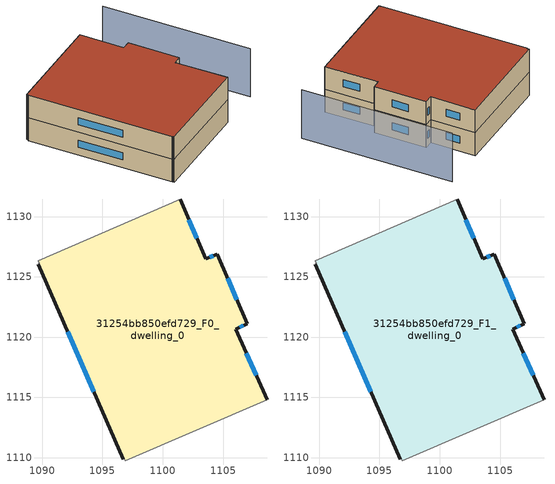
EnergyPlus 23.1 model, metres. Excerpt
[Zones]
31254bb850efd729_F0_dwelling_0
 floor ground (EU_floor_Construction): 1104.52,1126.89 1107,1121.13 1106.05,1120.67 1108.65,1114.82 1096.89,1109.75 1096.81,1109.91 1096.73,1109.89 1089.68,1126.06 1089.74,1126.12 1089.65,1126.34 1101.44,1131.44 1103.56,1126.49 z0
 wall outside (EU_wall_Construction): 1089.68,1126.06 1096.73,1109.89 / 1108.65,1114.82 1106.05,1120.67 1107,1121.13 1104.52,1126.89 1103.56,1126.49 1101.44,1131.44 z0:3
 wall adiabatic (EU_wall_Construction): 1096.73,1109.89 1096.81,1109.91 1096.89,1109.75 1108.65,1114.82 / 1101.44,1131.44 1089.65,1126.34 1089.74,1126.12 1089.68,1126.06 z0:3
 window (EU_Window_Construction): 1092.12,1120.47 1094.29,1115.48 / 1102.82,1128.2 1102.17,1129.73 / 1104.19,1126.75 1103.89,1126.63 / 1106.14,1123.12 1105.38,1124.9 / 1106.38,1120.83 1106.67,1120.97 / 1107.75,1116.84 1106.95,1118.65 z1.04:1.96
31254bb850efd729_F1_dwelling_0
 floor to 31254bb850efd729_F0_dwelling_0 (EU_floor_Construction): 1104.52,1126.89 1107,1121.13 1106.05,1120.67 1108.65,1114.82 1096.89,1109.75 1096.8,1109.91 1096.73,1109.89 1089.68,1126.06 1089.74,1126.12 1089.65,1126.34 1101.44,1131.44 1103.56,1126.49 z3
 wall outside (EU_wall_Construction): 1089.68,1126.06 1096.73,1109.89 / 1108.65,1114.82 1106.05,1120.67 1107,1121.13 1104.52,1126.89 1103.56,1126.49 1101.44,1131.44 z3:6
 wall adiabatic (EU_wall_Construction): 1096.73,1109.89 1096.81,1109.91 1096.89,1109.75 1108.65,1114.82 / 1101.44,1131.44 1089.65,1126.34 1089.74,1126.12 1089.68,1126.06 z3:6
 window (EU_Window_Construction): 1092.12,1120.47 1094.29,1115.48 / 1102.82,1128.2 1102.17,1129.73 / 1104.19,1126.75 1103.89,1126.63 / 1106.14,1123.12 1105.38,1124.9 / 1106.38,1120.83 1106.67,1120.97 / 1107.75,1116.84 1106.95,1118.65 z4.04:4.96
 roof outside (EU_roof_Construction): 1108.65,1114.82 1106.05,1120.67 1107,1121.13 1104.52,1126.89 1103.56,1126.49 1101.44,1131.44 1089.65,1126.34 1089.74,1126.12 1089.68,1126.06 1096.73,1109.89 1096.81,1109.91 1096.89,1109.75 z6
shading: 1113.7,1117.01 1106.5,1133.64 z0:6.4
[Building]
EU S2 Campaign: North Axis=0; Terrain=City; Solar Distribution=FullExterior
[Site:Location]
Vienna: Latitude=48; Longitude=16.5; Time Zone=1; Elevation=183
[SizingPeriod:WeatherFileDays]
AnnualSizingPeriod: Begin Month=1; Begin Day of Month=1; End Month=12; End Day of Month=31; Day of Week for Start Day=Monday; Use Weather File Daylight Saving Period=No; Use Weather File Rain and Snow Indicators=No
[MATERIAL]
EU_InternalMass_Material: Roughness=MediumRough; Thickness=0.1; Conductivity=1; Density=1800; Specific Heat=900; Thermal Absorptance=0.9; Solar Absorptance=0.7; Visible Absorptance=0.7
[MATERIAL:NOMASS] Roughness=MediumRough; Thermal Absorptance=0.9; Solar Absorptance=0.7; Visible Absorptance=0.7
Name | Thermal Resistance
EU_wall_NoMass | 1.00811
EU_roof_NoMass | 1.05194
EU_floor_NoMass | 1.20973
[WINDOWMATERIAL:SIMPLEGLAZINGSYSTEM]
EU_Window_SimpleGlazing: UFactor=1.90124; Solar Heat Gain Coefficient=0.65; Visible Transmittance=0.65
[CONSTRUCTION]
EU_wall_Construction: EU_wall_NoMass
EU_roof_Construction: EU_roof_NoMass
EU_floor_Construction: EU_floor_NoMass
EU_Window_Construction: EU_Window_SimpleGlazing
EU_InternalMass_Construction: EU_InternalMass_Material
[ZONE] Type=1; Multiplier=1; Ceiling Height=autocalculate; Floor Area=autocalculate; Part of Total Floor Area=Yes
Name | Volume
31254bb850efd729_F0_dwelling_0 | 719.591
31254bb850efd729_F1_dwelling_0 | 719.587
[INTERNALMASS] Construction=EU_InternalMass_Construction; Surface Area=239.863
Name | Zone or ZoneList
31254bb850efd729_F0_dwelling_0_EU_InternalMass | 31254bb850efd729_F0_dwelling_0
31254bb850efd729_F1_dwelling_0_EU_InternalMass | 31254bb850efd729_F1_dwelling_0
[OTHEREQUIPMENT] Fuel Type=Electricity; Design Level Calculation Method=Watts/Area; Power per Zone Floor Area=1; Fraction Latent=0; Fraction Radiant=0; Fraction Lost=0; Carbon Dioxide Generation Rate=0; EndUse Subcategory=EU_Step8_InternalGains
Name | Zone or ZoneList or Space or SpaceList | Schedule
EU_Step8_InternalGain_31254bb850efd729_F0_dwelling_0_f000 | 31254bb850efd729_F0_dwelling_0 | EU_Step8_GainSchedule_31254bb850efd729_F0_dwelling_0_f000
EU_Step8_InternalGain_31254bb850efd729_F1_dwelling_0_f000 | 31254bb850efd729_F1_dwelling_0 | EU_Step8_GainSchedule_31254bb850efd729_F1_dwelling_0_f000
[ZONEVENTILATION:DESIGNFLOWRATE] Schedule=EU_AlwaysOn; Design Flow Rate Calculation Method=AirChanges/Hour; Air Changes per Hour=0.495976; Ventilation Type=Natural; Fan Pressure Rise=0; Fan Total Efficiency=1; Constant Term Coefficient=1; Temperature Term Coefficient=0; Velocity Term Coefficient=0; Velocity Squared Term Coefficient=0; Minimum Indoor Temperature=-100; Maximum Indoor Temperature=100; Delta Temperature=-100; Minimum Outdoor Temperature=-100; Maximum Outdoor Temperature=100; Maximum Wind Speed=40
Name | Zone or ZoneList or Space or SpaceList
EU_ConstantAir_31254bb850efd729_F0_dwelling_0 | 31254bb850efd729_F0_dwelling_0
EU_ConstantAir_31254bb850efd729_F1_dwelling_0 | 31254bb850efd729_F1_dwelling_0
[HVACTEMPLATE:THERMOSTAT] Constant Heating Setpoint=20; Constant Cooling Setpoint=50
EU_HeatOnly_31254bb850efd729_F0_dwelling_0; EU_HeatOnly_31254bb850efd729_F1_dwelling_0
[HVACTEMPLATE:ZONE:IDEALLOADSAIRSYSTEM] System Availability Schedule=EU_AlwaysOn; Maximum Heating Supply Air Temperature=50; Minimum Cooling Supply Air Temperature=13; Maximum Heating Supply Air Humidity Ratio=0.0156; Minimum Cooling Supply Air Humidity Ratio=0.0077; Heating Limit=NoLimit; Cooling Limit=NoLimit; Heating Availability Schedule=EU_AlwaysOn; Cooling Availability Schedule=EU_CoolingOff; Dehumidification Control Type=ConstantSensibleHeatRatio; Cooling Sensible Heat Ratio=0.7; Dehumidification Setpoint=60; Humidification Control Type=None; Humidification Setpoint=30; Outdoor Air Method=None; Outdoor Air Flow Rate per Person=0.00944; Outdoor Air Flow Rate per Zone Floor Area=0; Outdoor Air Flow Rate per Zone=0; Demand Controlled Ventilation Type=None; Outdoor Air Economizer Type=NoEconomizer; Heat Recovery Type=None; Sensible Heat Recovery Effectiveness=0.7; Latent Heat Recovery Effectiveness=0.65
Name | Template Thermostat
31254bb850efd729_F0_dwelling_0 | EU_HeatOnly_31254bb850efd729_F0_dwelling_0
31254bb850efd729_F1_dwelling_0 | EU_HeatOnly_31254bb850efd729_F1_dwelling_0
[SIZING:ZONE] Zone Cooling Design Supply Air Temperature Input Method=SupplyAirTemperature; Zone Cooling Design Supply Air Temperature=13; Zone Heating Design Supply Air Temperature Input Method=SupplyAirTemperature; Zone Heating Design Supply Air Temperature=50; Zone Cooling Design Supply Air Humidity Ratio=0.008; Zone Heating Design Supply Air Humidity Ratio=0.008; Cooling Design Air Flow Method=DesignDay; Cooling Design Air Flow Rate=0; Cooling Minimum Air Flow per Zone Floor Area=0.000762; Cooling Minimum Air Flow=0; Cooling Minimum Air Flow Fraction=0.2; Heating Design Air Flow Method=DesignDay; Heating Design Air Flow Rate=0; Heating Maximum Air Flow per Zone Floor Area=0.002032; Heating Maximum Air Flow=0.141576; Heating Maximum Air Flow Fraction=0.3; Account for Dedicated Outdoor Air System=No; Dedicated Outdoor Air System Control Strategy=NeutralSupplyAir; Dedicated Outdoor Air Low Setpoint Temperature for Design=autosize; Dedicated Outdoor Air High Setpoint Temperature for Design=autosize; Zone Load Sizing Method=Sensible Load Only No Latent Load; Zone Latent Cooling Design Supply Air Humidity Ratio Input Method=HumidityRatioDifference; Zone Cooling Design Supply Air Humidity Ratio Difference=0.005; Zone Latent Heating Design Supply Air Humidity Ratio Input Method=HumidityRatioDifference; Zone Humidification Design Supply Air Humidity Ratio Difference=0.005
31254bb850efd729_F0_dwelling_0; 31254bb850efd729_F1_dwelling_0
[SCHEDULE:CONSTANT]
Name | Hourly Value
EU_AlwaysOn | 1
EU_CoolingOff | 0
[SCHEDULE:FILE] Column Number=1; Rows to Skip at Top=0; Number of Hours of Data=8760; Column Separator=Comma; Interpolate to Timestep=No; Minutes per Item=60; Adjust Schedule for Daylight Savings=Yes
Name | File
EU_Step8_GainSchedule_31254bb850efd729_F0_dwelling_0_f000 | ../../schedules/31254bb850efd729/31254bb850efd729_F0_dwelling_0_f000_gain.csv
EU_Step8_GainSchedule_31254bb850efd729_F1_dwelling_0_f000 | ../../schedules/31254bb850efd729/31254bb850efd729_F1_dwelling_0_f000_gain.csv
